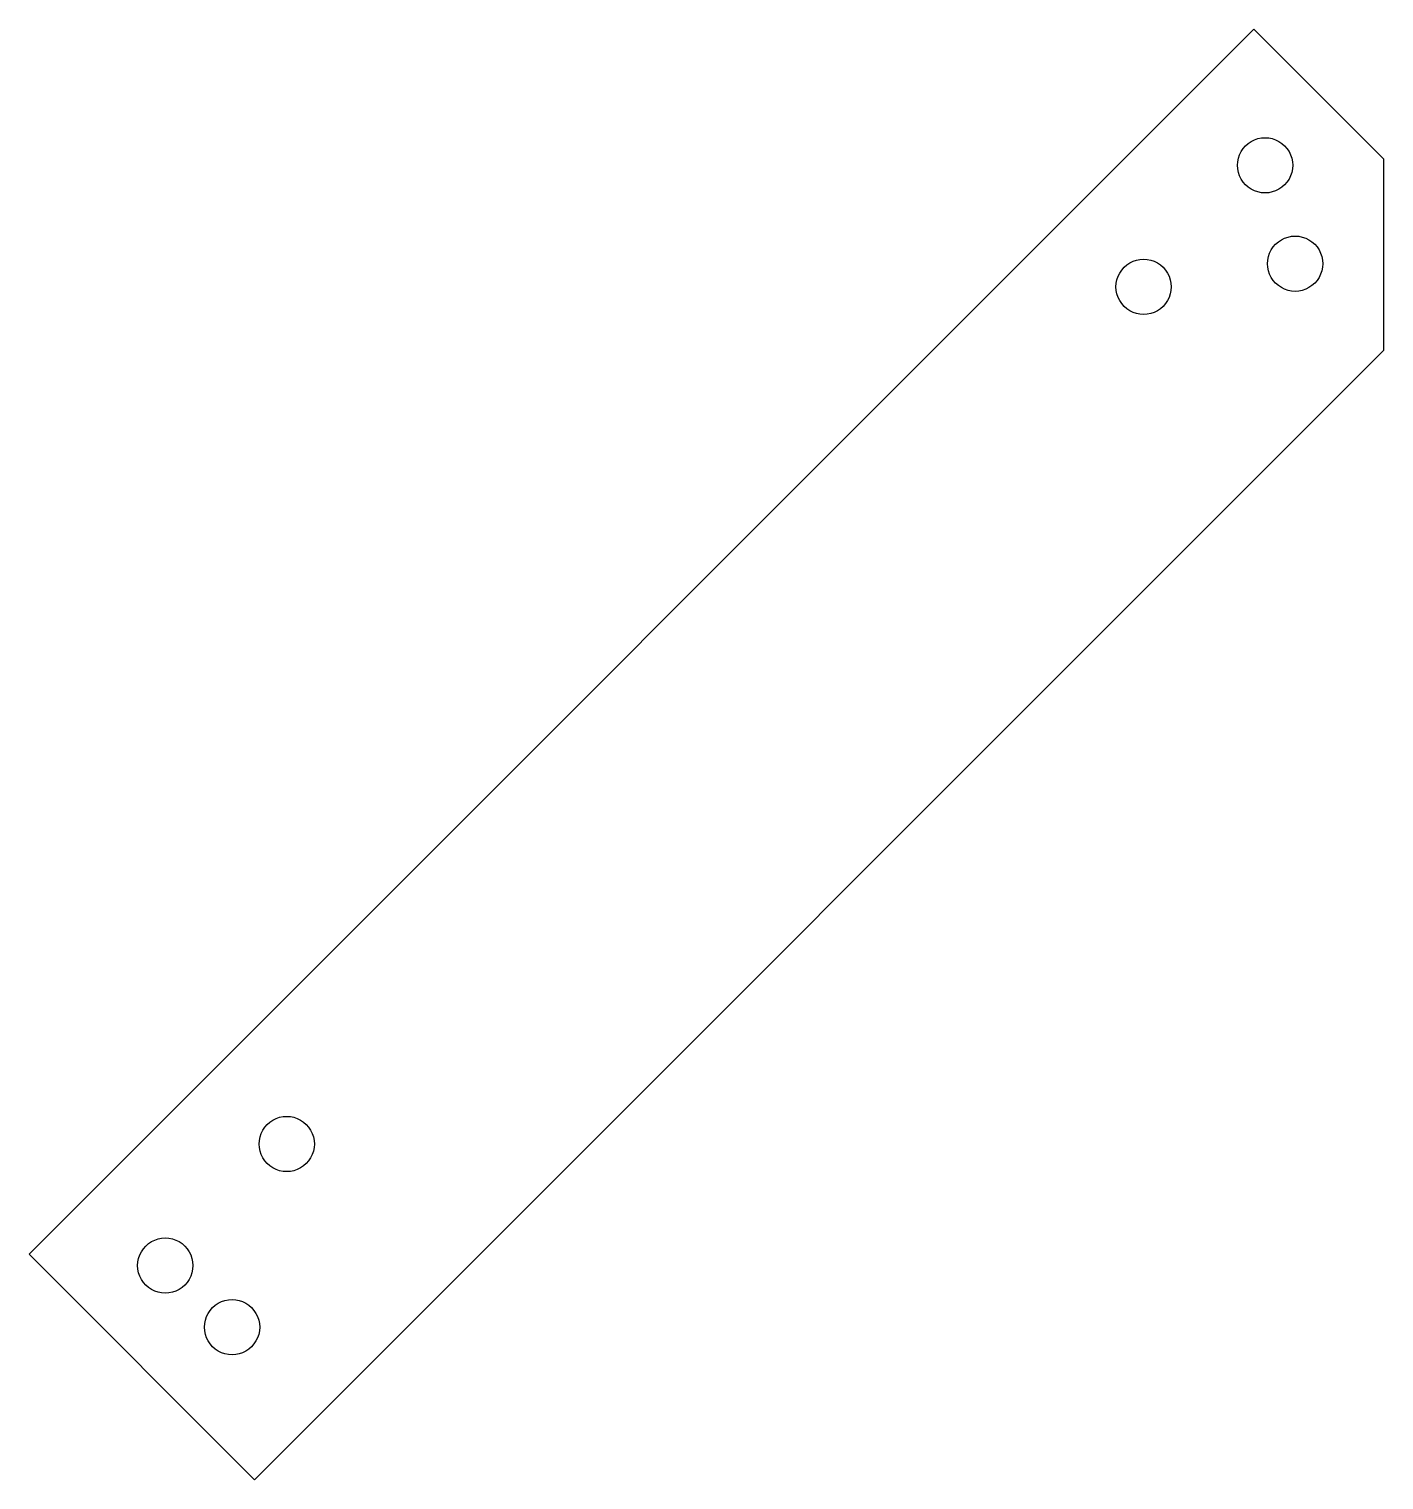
# Model space of a CAD drawing. Header units: metres. Extents: x 156 to 267, y 137 to 255.
import ezdxf

# ---------------------------------------------------------------- set-up
doc = ezdxf.new("R2010")
doc.units = ezdxf.units.M

msp = doc.modelspace()

# ---------------------------------------------------------------- linework, layer by layer
for p, q in [((256.088, 254.866), (156.29, 155.068)), ((266.695, 244.26), (256.088, 254.866)), ((255.882, 245.713), (256.146, 245.844)), ((256.146, 245.844), (256.425, 245.938)), ((256.425, 245.938), (256.714, 245.996)), ((256.714, 245.996), (257.007, 246.015)), ((257.007, 246.015), (257.301, 245.996)), ((257.301, 245.996), (257.59, 245.938)), ((257.59, 245.938), (257.868, 245.844)), ((257.868, 245.844), (258.132, 245.713)), ((254.929, 244.626), (255.059, 244.89)), ((255.059, 244.89), (255.222, 245.135)), ((255.222, 245.135), (255.416, 245.356)), ((255.416, 245.356), (255.638, 245.55)), ((255.638, 245.55), (255.882, 245.713)), ((258.132, 245.713), (258.377, 245.55)), ((258.377, 245.55), (258.598, 245.356)), ((258.598, 245.356), (258.792, 245.135)), ((258.792, 245.135), (258.956, 244.89)), ((258.956, 244.89), (259.086, 244.626)), ((254.757, 243.765), (254.777, 244.059)), ((254.777, 243.471), (254.757, 243.765)), ((254.777, 244.059), (254.834, 244.347)), ((254.834, 243.183), (254.777, 243.471)), ((254.834, 244.347), (254.929, 244.626)), ((259.086, 244.626), (259.181, 244.347)), ((259.181, 244.347), (259.238, 244.059)), ((259.238, 243.471), (259.181, 243.183)), ((259.238, 244.059), (259.257, 243.765)), ((259.257, 243.765), (259.238, 243.471)), ((266.695, 228.704), (266.695, 244.26)), ((254.929, 242.904), (254.834, 243.183)), ((255.059, 242.64), (254.929, 242.904)), ((255.222, 242.395), (255.059, 242.64)), ((255.416, 242.174), (255.222, 242.395)), ((258.792, 242.395), (258.598, 242.174)), ((258.956, 242.64), (258.792, 242.395)), ((259.086, 242.904), (258.956, 242.64)), ((259.181, 243.183), (259.086, 242.904)), ((255.638, 241.98), (255.416, 242.174)), ((255.882, 241.816), (255.638, 241.98)), ((256.146, 241.686), (255.882, 241.816)), ((256.425, 241.592), (256.146, 241.686)), ((256.714, 241.534), (256.425, 241.592)), ((257.007, 241.515), (256.714, 241.534)), ((257.301, 241.534), (257.007, 241.515)), ((257.59, 241.592), (257.301, 241.534)), ((257.868, 241.686), (257.59, 241.592)), ((258.132, 241.816), (257.868, 241.686)), ((258.377, 241.98), (258.132, 241.816)), ((258.598, 242.174), (258.377, 241.98)), ((258.087, 237.534), (258.332, 237.698)), ((258.332, 237.698), (258.596, 237.828)), ((258.596, 237.828), (258.874, 237.922)), ((258.874, 237.922), (259.163, 237.98)), ((259.163, 237.98), (259.457, 237.999)), ((259.457, 237.999), (259.75, 237.98)), ((259.75, 237.98), (260.039, 237.922)), ((260.039, 237.922), (260.318, 237.828)), ((260.318, 237.828), (260.582, 237.698)), ((260.582, 237.698), (260.826, 237.534)), ((257.283, 236.331), (257.378, 236.61)), ((257.378, 236.61), (257.508, 236.874)), ((257.508, 236.874), (257.672, 237.119)), ((257.672, 237.119), (257.866, 237.34)), ((257.866, 237.34), (258.087, 237.534)), ((260.826, 237.534), (261.048, 237.34)), ((261.048, 237.34), (261.242, 237.119)), ((261.242, 237.119), (261.405, 236.874)), ((261.405, 236.874), (261.535, 236.61)), ((261.535, 236.61), (261.63, 236.331)), ((245.159, 234.99), (245.323, 235.235)), ((245.323, 235.235), (245.517, 235.456)), ((245.517, 235.456), (245.738, 235.65)), ((245.738, 235.65), (245.983, 235.814)), ((245.983, 235.814), (246.247, 235.944)), ((246.247, 235.944), (246.525, 236.039)), ((246.525, 236.039), (246.814, 236.096)), ((246.814, 236.096), (247.108, 236.115)), ((247.108, 236.115), (247.401, 236.096)), ((247.401, 236.096), (247.69, 236.039)), ((247.69, 236.039), (247.969, 235.944)), ((247.969, 235.944), (248.233, 235.814)), ((248.233, 235.814), (248.478, 235.65)), ((248.478, 235.65), (248.699, 235.456)), ((248.699, 235.456), (248.893, 235.235)), ((248.893, 235.235), (249.056, 234.99)), ((257.207, 235.749), (257.226, 236.043)), ((257.226, 235.455), (257.207, 235.749)), ((257.226, 236.043), (257.283, 236.331)), ((257.283, 235.167), (257.226, 235.455)), ((261.63, 236.331), (261.687, 236.043)), ((261.687, 235.455), (261.63, 235.167)), ((261.687, 236.043), (261.707, 235.749)), ((261.707, 235.749), (261.687, 235.455)), ((244.858, 233.865), (244.877, 234.159)), ((244.877, 234.159), (244.934, 234.448)), ((244.934, 234.448), (245.029, 234.726)), ((245.029, 234.726), (245.159, 234.99)), ((249.056, 234.99), (249.187, 234.726)), ((249.187, 234.726), (249.281, 234.448)), ((249.281, 234.448), (249.339, 234.159)), ((249.339, 234.159), (249.358, 233.865)), ((257.378, 234.888), (257.283, 235.167)), ((257.508, 234.624), (257.378, 234.888)), ((257.672, 234.379), (257.508, 234.624)), ((257.866, 234.158), (257.672, 234.379)), ((258.087, 233.964), (257.866, 234.158)), ((261.048, 234.158), (260.826, 233.964)), ((261.242, 234.379), (261.048, 234.158)), ((261.405, 234.624), (261.242, 234.379)), ((261.535, 234.888), (261.405, 234.624)), ((261.63, 235.167), (261.535, 234.888)), ((244.877, 233.572), (244.858, 233.865)), ((244.934, 233.283), (244.877, 233.572)), ((245.029, 233.004), (244.934, 233.283)), ((245.159, 232.74), (245.029, 233.004)), ((249.187, 233.004), (249.056, 232.74)), ((249.281, 233.283), (249.187, 233.004)), ((249.339, 233.572), (249.281, 233.283)), ((249.358, 233.865), (249.339, 233.572)), ((258.332, 233.801), (258.087, 233.964)), ((258.596, 233.67), (258.332, 233.801)), ((258.874, 233.576), (258.596, 233.67)), ((259.163, 233.518), (258.874, 233.576)), ((259.457, 233.499), (259.163, 233.518)), ((259.75, 233.518), (259.457, 233.499)), ((260.039, 233.576), (259.75, 233.518)), ((260.318, 233.67), (260.039, 233.576)), ((260.582, 233.801), (260.318, 233.67)), ((260.826, 233.964), (260.582, 233.801)), ((245.323, 232.496), (245.159, 232.74)), ((245.517, 232.274), (245.323, 232.496)), ((245.738, 232.08), (245.517, 232.274)), ((245.983, 231.917), (245.738, 232.08)), ((246.247, 231.787), (245.983, 231.917)), ((246.525, 231.692), (246.247, 231.787)), ((246.814, 231.635), (246.525, 231.692)), ((247.69, 231.692), (247.401, 231.635)), ((247.969, 231.787), (247.69, 231.692)), ((248.233, 231.917), (247.969, 231.787)), ((248.478, 232.08), (248.233, 231.917)), ((248.699, 232.274), (248.478, 232.08)), ((248.893, 232.496), (248.699, 232.274)), ((249.056, 232.74), (248.893, 232.496)), ((247.108, 231.615), (246.814, 231.635)), ((247.401, 231.635), (247.108, 231.615)), ((174.675, 136.683), (266.695, 228.704)), ((175.506, 165.418), (175.7, 165.639)), ((175.7, 165.639), (175.921, 165.834)), ((175.921, 165.834), (176.166, 165.997)), ((176.166, 165.997), (176.43, 166.127)), ((176.43, 166.127), (176.709, 166.222)), ((176.709, 166.222), (176.997, 166.279)), ((176.997, 166.279), (177.291, 166.298)), ((177.291, 166.298), (177.585, 166.279)), ((177.585, 166.279), (177.873, 166.222)), ((177.873, 166.222), (178.152, 166.127)), ((178.152, 166.127), (178.416, 165.997)), ((178.416, 165.997), (178.661, 165.834)), ((178.661, 165.834), (178.882, 165.639)), ((178.882, 165.639), (179.076, 165.418)), ((175.041, 164.048), (175.06, 164.342)), ((175.06, 164.342), (175.118, 164.631)), ((175.118, 164.631), (175.212, 164.91)), ((175.212, 164.91), (175.342, 165.173)), ((175.342, 165.173), (175.506, 165.418)), ((179.076, 165.418), (179.239, 165.173)), ((179.239, 165.173), (179.37, 164.91)), ((179.37, 164.91), (179.464, 164.631)), ((179.464, 164.631), (179.522, 164.342)), ((179.522, 164.342), (179.541, 164.048)), ((175.06, 163.755), (175.041, 164.048)), ((175.118, 163.466), (175.06, 163.755)), ((175.212, 163.187), (175.118, 163.466)), ((175.342, 162.923), (175.212, 163.187)), ((179.37, 163.187), (179.239, 162.923)), ((179.464, 163.466), (179.37, 163.187)), ((179.522, 163.755), (179.464, 163.466)), ((179.541, 164.048), (179.522, 163.755)), ((175.506, 162.679), (175.342, 162.923)), ((175.7, 162.457), (175.506, 162.679)), ((175.921, 162.263), (175.7, 162.457)), ((176.166, 162.1), (175.921, 162.263)), ((176.43, 161.97), (176.166, 162.1)), ((176.709, 161.875), (176.43, 161.97)), ((178.152, 161.97), (177.873, 161.875)), ((178.416, 162.1), (178.152, 161.97)), ((178.661, 162.263), (178.416, 162.1)), ((178.882, 162.457), (178.661, 162.263)), ((179.076, 162.679), (178.882, 162.457)), ((179.239, 162.923), (179.076, 162.679)), ((176.997, 161.818), (176.709, 161.875)), ((177.291, 161.798), (176.997, 161.818)), ((177.585, 161.818), (177.291, 161.798)), ((177.873, 161.875), (177.585, 161.818)), ((166.022, 155.934), (166.266, 156.098)), ((166.266, 156.098), (166.53, 156.228)), ((166.53, 156.228), (166.809, 156.322)), ((166.809, 156.322), (167.098, 156.38)), ((167.098, 156.38), (167.391, 156.399)), ((167.391, 156.399), (167.685, 156.38)), ((167.685, 156.38), (167.974, 156.322)), ((167.974, 156.322), (168.252, 156.228)), ((168.252, 156.228), (168.516, 156.098)), ((168.516, 156.098), (168.761, 155.934)), ((156.29, 155.068), (174.675, 136.683)), ((165.218, 154.731), (165.313, 155.01)), ((165.313, 155.01), (165.443, 155.274)), ((165.443, 155.274), (165.606, 155.519)), ((165.606, 155.519), (165.8, 155.74)), ((165.8, 155.74), (166.022, 155.934)), ((168.761, 155.934), (168.982, 155.74)), ((168.982, 155.74), (169.176, 155.519)), ((169.176, 155.519), (169.34, 155.274)), ((169.34, 155.274), (169.47, 155.01)), ((169.47, 155.01), (169.565, 154.731)), ((165.141, 154.149), (165.161, 154.443)), ((165.161, 153.855), (165.141, 154.149)), ((165.161, 154.443), (165.218, 154.731)), ((165.218, 153.567), (165.161, 153.855)), ((169.565, 154.731), (169.622, 154.443)), ((169.622, 153.855), (169.565, 153.567)), ((169.622, 154.443), (169.641, 154.149)), ((169.641, 154.149), (169.622, 153.855)), ((165.313, 153.288), (165.218, 153.567)), ((165.443, 153.024), (165.313, 153.288)), ((165.606, 152.779), (165.443, 153.024)), ((165.8, 152.558), (165.606, 152.779)), ((166.022, 152.364), (165.8, 152.558)), ((168.982, 152.558), (168.761, 152.364)), ((169.176, 152.779), (168.982, 152.558)), ((169.34, 153.024), (169.176, 152.779)), ((169.47, 153.288), (169.34, 153.024)), ((169.565, 153.567), (169.47, 153.288)), ((166.266, 152.2), (166.022, 152.364)), ((166.53, 152.07), (166.266, 152.2)), ((166.809, 151.976), (166.53, 152.07)), ((167.098, 151.918), (166.809, 151.976)), ((167.391, 151.899), (167.098, 151.918)), ((167.685, 151.918), (167.391, 151.899)), ((167.974, 151.976), (167.685, 151.918)), ((168.252, 152.07), (167.974, 151.976)), ((168.516, 152.2), (168.252, 152.07)), ((168.761, 152.364), (168.516, 152.2)), ((171.975, 151.207), (172.254, 151.302)), ((172.254, 151.302), (172.542, 151.359)), ((172.542, 151.359), (172.836, 151.379)), ((172.836, 151.379), (173.13, 151.359)), ((173.13, 151.359), (173.418, 151.302)), ((173.418, 151.302), (173.697, 151.207)), ((170.757, 149.99), (170.888, 150.254)), ((170.888, 150.254), (171.051, 150.498)), ((171.051, 150.498), (171.245, 150.719)), ((171.245, 150.719), (171.466, 150.914)), ((171.466, 150.914), (171.711, 151.077)), ((171.711, 151.077), (171.975, 151.207)), ((173.697, 151.207), (173.961, 151.077)), ((173.961, 151.077), (174.206, 150.914)), ((174.206, 150.914), (174.427, 150.719)), ((174.427, 150.719), (174.621, 150.498)), ((174.621, 150.498), (174.785, 150.254)), ((174.785, 150.254), (174.915, 149.99)), ((170.586, 149.129), (170.605, 149.422)), ((170.605, 148.835), (170.586, 149.129)), ((170.605, 149.422), (170.663, 149.711)), ((170.663, 149.711), (170.757, 149.99)), ((174.915, 149.99), (175.009, 149.711)), ((175.009, 149.711), (175.067, 149.422)), ((175.067, 149.422), (175.086, 149.129)), ((175.086, 149.129), (175.067, 148.835)), ((170.663, 148.546), (170.605, 148.835)), ((170.757, 148.267), (170.663, 148.546)), ((170.888, 148.004), (170.757, 148.267)), ((171.051, 147.759), (170.888, 148.004)), ((171.245, 147.538), (171.051, 147.759)), ((174.621, 147.759), (174.427, 147.538)), ((174.785, 148.004), (174.621, 147.759)), ((174.915, 148.267), (174.785, 148.004)), ((175.009, 148.546), (174.915, 148.267)), ((175.067, 148.835), (175.009, 148.546)), ((171.466, 147.343), (171.245, 147.538)), ((171.711, 147.18), (171.466, 147.343)), ((171.975, 147.05), (171.711, 147.18)), ((172.254, 146.955), (171.975, 147.05)), ((172.542, 146.898), (172.254, 146.955)), ((172.836, 146.879), (172.542, 146.898)), ((173.13, 146.898), (172.836, 146.879)), ((173.418, 146.955), (173.13, 146.898)), ((173.697, 147.05), (173.418, 146.955)), ((173.961, 147.18), (173.697, 147.05)), ((174.206, 147.343), (173.961, 147.18)), ((174.427, 147.538), (174.206, 147.343))]:
    msp.add_line(p, q)

doc.saveas('drawing.dxf')
